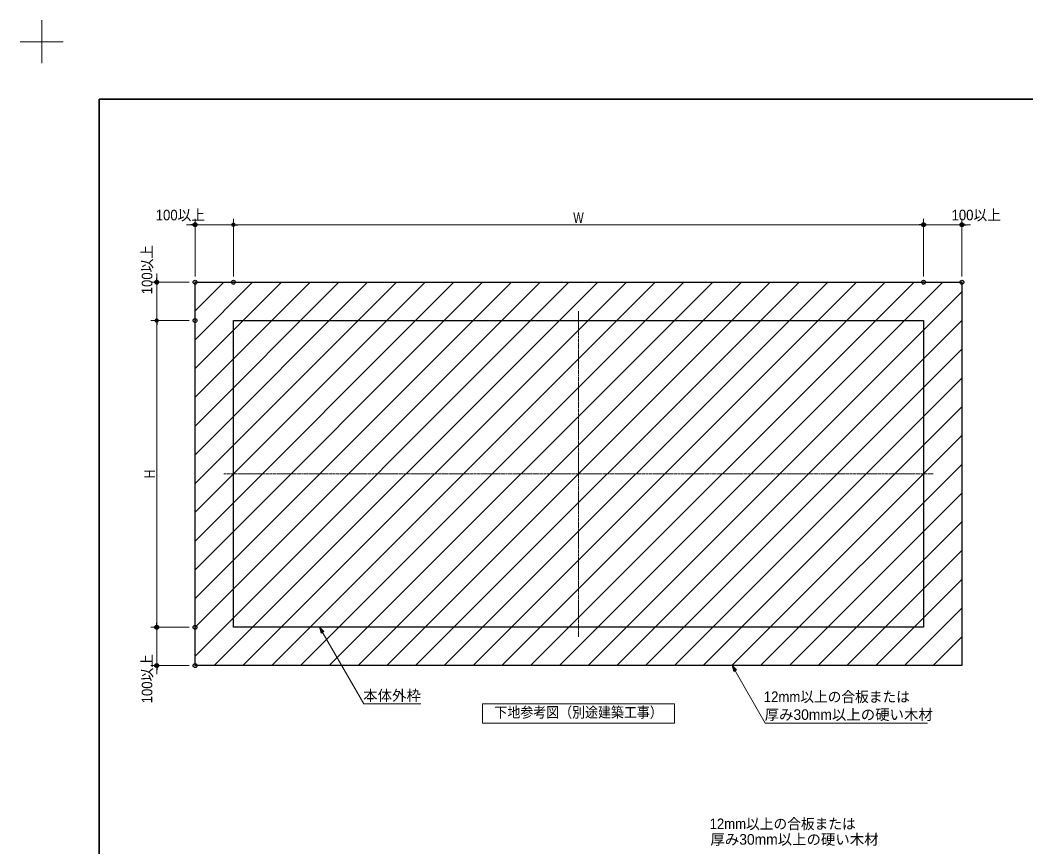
# Model space of a CAD drawing. Units: millimetres, scale not verified. Extents: x -4547 to 4547, y -2284 to 2284.
# Drawn here: x -4547 to -1924, y 127 to 2284 of the extents above; entities that cross this region are included whole.
import ezdxf
from ezdxf.enums import TextEntityAlignment as Align

# ---------------------------------------------------------------- set-up
doc = ezdxf.new("R2010")
doc.units = ezdxf.units.MM
doc.header["$LTSCALE"] = 20
doc.header["$PDMODE"] = 32
doc.header["$PDSIZE"] = 10
doc.linetypes.add('USER3', pattern=[9.172222, 5.997222, -1.058333, 1.058333, -1.058333])
doc.linetypes.add('USER4', pattern=[1.7, 1, -0.7])
for name, color, linetype, lineweight in [('0-0_1図面枠', 7, 'Continuous', 20), ('0-1_3一般', 7, 'Continuous', 15), ('0-2_2寸法-2', 7, 'Continuous', 15), ('0-3_0', 7, 'Continuous', 25), ('0-5_2寸法-1', 7, 'Continuous', 15), ('0-6_2寸法-3', 7, 'Continuous', 15)]:
    doc.layers.add(name, color=color, linetype=linetype, lineweight=lineweight)
doc.layers.add('0-4_Defpoints', color=7, linetype='Continuous')
doc.styles.add('ＭＳ Ｐゴシック', font='')
doc.styles.get('ＭＳ Ｐゴシック').set_extended_font_data('MS PGothic')

# ---------------------------------------------------------------- blocks, each defined once
blk = doc.blocks.new('グループ-69')
at = {"layer": '0-1_3一般', "linetype": 'USER3'}
for p, q in [((-35000, 13500), (-35000, 30500)), ((-16500, 22000), (-53500, 22000))]:
    blk.add_line(p, q, dxfattribs=at)
at = {"layer": '0-1_3一般', "linetype": 'USER4', "lineweight": 30}
blk.add_lwpolyline([(-53000, 30000), (-17000, 30000), (-17000, 14000), (-53000, 14000)], close=True, dxfattribs=at)
blk = doc.blocks.new('_Dot')
at = {"layer": '0-3_0'}
blk.add_line((-10, 0), (-20, 0), dxfattribs=at)
for points in [[(0, 0), (-10, 0), (-9.92, 1.25)], [(0, 0), (-9.92, -1.25), (-10, 0)], [(0, 0), (-9.92, 1.25), (-9.69, 2.49)], [(0, 0), (-9.69, -2.49), (-9.92, -1.25)], [(0, 0), (-9.69, 2.49), (-9.3, 3.68)], [(0, 0), (-9.3, -3.68), (-9.69, -2.49)], [(0, 0), (-9.3, 3.68), (-8.76, 4.82)], [(0, 0), (-8.76, -4.82), (-9.3, -3.68)], [(0, 0), (-8.76, 4.82), (-8.09, 5.88)], [(0, 0), (-8.09, -5.88), (-8.76, -4.82)], [(0, 0), (-8.09, 5.88), (-7.29, 6.85)], [(0, 0), (-7.29, -6.85), (-8.09, -5.88)], [(0, 0), (-7.29, 6.85), (-6.37, 7.71)], [(0, 0), (-6.37, -7.71), (-7.29, -6.85)], [(0, 0), (-6.37, 7.71), (-5.36, 8.44)], [(0, 0), (-5.36, -8.44), (-6.37, -7.71)], [(0, 0), (-5.36, 8.44), (-4.26, 9.05)], [(0, 0), (-4.26, -9.05), (-5.36, -8.44)], [(0, 0), (-4.26, 9.05), (-3.09, 9.51)], [(0, 0), (-3.09, -9.51), (-4.26, -9.05)], [(0, 0), (-3.09, 9.51), (-1.87, 9.82)], [(0, 0), (-1.87, -9.82), (-3.09, -9.51)], [(0, 0), (-1.87, 9.82), (-0.63, 9.98)], [(0, 0), (-0.63, -9.98), (-1.87, -9.82)], [(0, 0), (-0.63, 9.98), (0.63, 9.98)], [(0, 0), (0.63, -9.98), (-0.63, -9.98)], [(0, 0), (0.63, 9.98), (1.87, 9.82)], [(0, 0), (1.87, 9.82), (3.09, 9.51)], [(0, 0), (3.09, 9.51), (4.26, 9.05)], [(0, 0), (4.26, 9.05), (5.36, 8.44)], [(0, 0), (5.36, 8.44), (6.37, 7.71)], [(0, 0), (6.37, 7.71), (7.29, 6.85)], [(0, 0), (7.29, 6.85), (8.09, 5.88)], [(0, 0), (8.09, 5.88), (8.76, 4.82)], [(0, 0), (8.76, 4.82), (9.3, 3.68)], [(0, 0), (9.3, 3.68), (9.69, 2.49)], [(0, 0), (9.69, 2.49), (9.92, 1.25)], [(0, 0), (9.92, 1.25), (10, 0)], [(0, 0), (1.87, -9.82), (0.63, -9.98)], [(0, 0), (3.09, -9.51), (1.87, -9.82)], [(0, 0), (4.26, -9.05), (3.09, -9.51)], [(0, 0), (5.36, -8.44), (4.26, -9.05)], [(0, 0), (6.37, -7.71), (5.36, -8.44)], [(0, 0), (7.29, -6.85), (6.37, -7.71)], [(0, 0), (8.09, -5.88), (7.29, -6.85)], [(0, 0), (8.76, -4.82), (8.09, -5.88)], [(0, 0), (9.3, -3.68), (8.76, -4.82)], [(0, 0), (9.69, -2.49), (9.3, -3.68)], [(0, 0), (9.92, -1.25), (9.69, -2.49)], [(0, 0), (10, 0), (9.92, -1.25)]]:
    blk.add_solid(points, dxfattribs=at)
blk = doc.blocks.new('グループ')
at = {"layer": '0-0_1図面枠', "lineweight": 15}
for p, q in [((-63000, 43425), (-63000, 45675)), ((-64125, 44550), (-61875, 44550))]:
    blk.add_line(p, q, dxfattribs=at)
blk = doc.blocks.new('グループ-2')
at = {"layer": '0-0_1図面枠', "lineweight": 35}
blk.add_lwpolyline([(-60000, 41550), (60000, 41550), (60000, -41550), (-60000, -41550)], close=True, dxfattribs=at)

msp = doc.modelspace()

# ---------------------------------------------------------------- linework, layer by layer
at = {"layer": '0-1_3一般'}
for p, q in [((-4090.63, 1525), (-4015.63, 1600)), ((-4090.63, 1450), (-3940.63, 1600)), ((-4090.63, 1375), (-3865.63, 1600)), ((-4090.63, 1300), (-3790.63, 1600)), ((-4090.63, 1225), (-3715.63, 1600)), ((-4090.63, 1150), (-3640.63, 1600)), ((-4090.63, 1075), (-3565.63, 1600)), ((-4090.63, 1000), (-3490.63, 1600)), ((-4090.63, 925), (-3415.63, 1600)), ((-4090.63, 850), (-3340.63, 1600)), ((-4090.63, 775), (-3265.63, 1600)), ((-4090.63, 700), (-3190.63, 1600)), ((-4090.63, 625), (-3115.63, 1600)), ((-4040.63, 600), (-3040.63, 1600)), ((-3965.63, 600), (-2965.63, 1600)), ((-3890.63, 600), (-2890.63, 1600)), ((-3815.63, 600), (-2815.63, 1600)), ((-3740.63, 600), (-2740.63, 1600)), ((-3665.63, 600), (-2665.63, 1600)), ((-3590.63, 600), (-2590.63, 1600)), ((-3515.63, 600), (-2515.63, 1600)), ((-3440.63, 600), (-2440.63, 1600)), ((-3365.63, 600), (-2365.63, 1600)), ((-3290.63, 600), (-2290.63, 1600)), ((-3215.63, 600), (-2215.63, 1600)), ((-3140.63, 600), (-2140.63, 1600)), ((-3065.63, 600), (-2090.63, 1575)), ((-2990.63, 600), (-2090.63, 1500)), ((-2915.63, 600), (-2090.63, 1425)), ((-2840.63, 600), (-2090.63, 1350)), ((-2765.63, 600), (-2090.63, 1275)), ((-2690.63, 600), (-2090.63, 1200)), ((-2615.63, 600), (-2090.63, 1125)), ((-2540.63, 600), (-2090.63, 1050)), ((-2465.63, 600), (-2090.63, 975)), ((-2390.63, 600), (-2090.63, 900)), ((-2315.63, 600), (-2090.63, 825)), ((-2240.63, 600), (-2090.63, 750)), ((-2165.63, 600), (-2090.63, 675))]:
    msp.add_line(p, q, dxfattribs=at)
at = {"layer": '0-1_3一般', "lineweight": 30}
msp.add_lwpolyline([(-4090.63, 1600), (-2090.63, 1600), (-2090.63, 600), (-4090.63, 600)], close=True, dxfattribs=at)
at = {"layer": '0-2_2寸法-2'}
for p, q in [((-4090.63, 1615), (-4090.63, 1765)), ((-3990.63, 1615), (-3990.63, 1765)), ((-2190.63, 1615), (-2190.63, 1765)), ((-2090.63, 1615), (-2090.63, 1765)), ((-4101.88, 1750), (-4113.14, 1750)), ((-3990.63, 1750), (-4090.63, 1750)), ((-3979.37, 1750), (-3968.11, 1750)), ((-2201.88, 1750), (-2213.14, 1750)), ((-2190.63, 1750), (-2090.63, 1750)), ((-2079.37, 1750), (-2068.11, 1750)), ((-4105.63, 1600), (-4205.63, 1600)), ((-4190.63, 1611.26), (-4190.63, 1622.51)), ((-4190.63, 1500), (-4190.63, 1600)), ((-4105.63, 1500), (-4205.63, 1500)), ((-4190.63, 1488.74), (-4190.63, 1477.49)), ((-4190.63, 711.26), (-4190.63, 722.51)), ((-4105.63, 700), (-4205.63, 700)), ((-4190.63, 700), (-4190.63, 600)), ((-4105.63, 600), (-4205.63, 600)), ((-4190.63, 588.74), (-4190.63, 577.49))]:
    msp.add_line(p, q, dxfattribs=at)
at = {"layer": '0-4_Defpoints'}
for p in [(-4090.63, 1750), (-2190.63, 1750), (-2090.63, 1750), (-4190.63, 1600), (-4090.63, 1600), (-3990.63, 1600), (-2190.63, 1600), (-2190.63, 1600), (-2090.63, 1600), (-4090.63, 1500), (-4190.63, 700), (-4090.63, 700), (-4190.63, 600), (-4090.63, 600)]:
    msp.add_point(p, dxfattribs=at)
at = {"layer": '0-5_2寸法-1'}
for p, q in [((-3990.63, 1615), (-3990.63, 1765)), ((-2190.63, 1615), (-2190.63, 1765)), ((-3979.37, 1750), (-2201.88, 1750)), ((-4105.63, 1500), (-4205.63, 1500)), ((-4190.63, 1488.74), (-4190.63, 711.26)), ((-4105.63, 700), (-4205.63, 700))]:
    msp.add_line(p, q, dxfattribs=at)
at = {"layer": '0-6_2寸法-3'}
for points in [[(-3502.24, 500), (-3650.4, 500), (-3765.88, 700)], [(-2180.73, 450), (-2603.52, 450), (-2690.13, 600)]]:
    msp.add_lwpolyline(points, dxfattribs=at)
at = {"layer": '0-6_2寸法-3', "lineweight": 5}
for points in [[(-3761.53, 684.84), (-3765.88, 700), (-3754.53, 689.05)], [(-2685.78, 584.84), (-2690.13, 600), (-2678.78, 589.05)]]:
    msp.add_lwpolyline(points, close=True, dxfattribs=at)
at = {"layer": '0-6_2寸法-3'}
msp.add_lwpolyline([(-3340.63, 500), (-2840.63, 500), (-2840.63, 450), (-3340.63, 450)], close=True, dxfattribs=at)
for points in [[(-3761.53, 684.84), (-3754.53, 689.05), (-3765.88, 700)], [(-2685.78, 584.84), (-2678.78, 589.05), (-2690.13, 600)]]:
    msp.add_solid(points, dxfattribs=at)

# ---------------------------------------------------------------- block references
at = {"layer": '0-0_1図面枠', "xscale": 0.05, "yscale": 0.05}
msp.add_blockref('グループ-2', (-1340.63, 0), dxfattribs=at)
at = {"layer": '0-1_3一般', "xscale": 0.05, "yscale": 0.05}
msp.add_blockref('グループ-69', (-1340.63, 0), dxfattribs=at)
at = {"layer": '0-2_2寸法-2', "xscale": 0.5627563, "yscale": 0.5627563}
for p in [(-4090.63, 1750), (-2190.63, 1750)]:
    msp.add_blockref('_Dot', p, dxfattribs=at)
for p, rotation in [((-3990.63, 1750), 180), ((-2090.63, 1750), 180), ((-4190.63, 1600), 270), ((-4190.63, 1500), 90), ((-4190.63, 700), 270), ((-4190.63, 600), 90)]:
    msp.add_blockref('_Dot', p, dxfattribs=dict(at, rotation=rotation))
at = {"layer": '0-4_Defpoints', "xscale": 0.05, "yscale": 0.05}
msp.add_blockref('グループ', (-1340.63, 0), dxfattribs=at)
at = {"layer": '0-5_2寸法-1', "xscale": 0.5627563, "yscale": 0.5627563}
for p, rotation in [((-3990.63, 1750), 180), ((-4190.63, 1500), 90), ((-4190.63, 700), 270)]:
    msp.add_blockref('_Dot', p, dxfattribs=dict(at, rotation=rotation))
msp.add_blockref('_Dot', (-2190.63, 1750), dxfattribs=at)

# ---------------------------------------------------------------- texts
at = {"layer": '0-2_2寸法-2', "style": 'ＭＳ Ｐゴシック', "width": 0.95}
for p in [(-4193.23, 1753.23), (-2117.84, 1753.23)]:
    msp.add_text('100以上', height=27.57, dxfattribs=at).set_placement(p, align=Align.BOTTOM_LEFT)
for p in [(-4193.85, 1568.59), (-4193.85, 501.59)]:
    msp.add_text('100以上', height=27.57, rotation=90, dxfattribs=at).set_placement(p, align=Align.BOTTOM_LEFT)
at = {"layer": '0-5_2寸法-1', "style": 'ＭＳ Ｐゴシック', "width": 0.8}
msp.add_text('W', height=27.51, dxfattribs=at).set_placement((-3104.31, 1746.21), align=Align.BOTTOM_LEFT)
at = {"layer": '0-5_2寸法-1', "style": 'ＭＳ Ｐゴシック', "width": 0.9}
msp.add_text('H', height=27.51, rotation=90, dxfattribs=at).set_placement((-4186.83, 1088.19), align=Align.BOTTOM_LEFT)
at = {"layer": '0-6_2寸法-3', "style": 'ＭＳ Ｐゴシック'}
for s, p in [('本体外枠', (-3652.13, 500.03)), ('厚み30mm以上の硬い木材', (-2605.25, 450.16)), ('厚み30mm以上の硬い木材', (-2746.65, 124.66))]:
    msp.add_text(s, height=27.57, dxfattribs=at).set_placement(p, align=Align.BOTTOM_LEFT)
for s, height, width, p in [('12mm以上の合板または', 27.57, 0.95, (-2607.4, 496.72)), ('下地参考図（別途建築工事）', 27.51, 0.9, (-3309.93, 456.24)), ('12mm以上の合板または', 27.57, 0.95, (-2748.81, 165.33))]:
    msp.add_text(s, height=height, dxfattribs=dict(at, width=width)).set_placement(p, align=Align.BOTTOM_LEFT)

doc.saveas('drawing.dxf')
